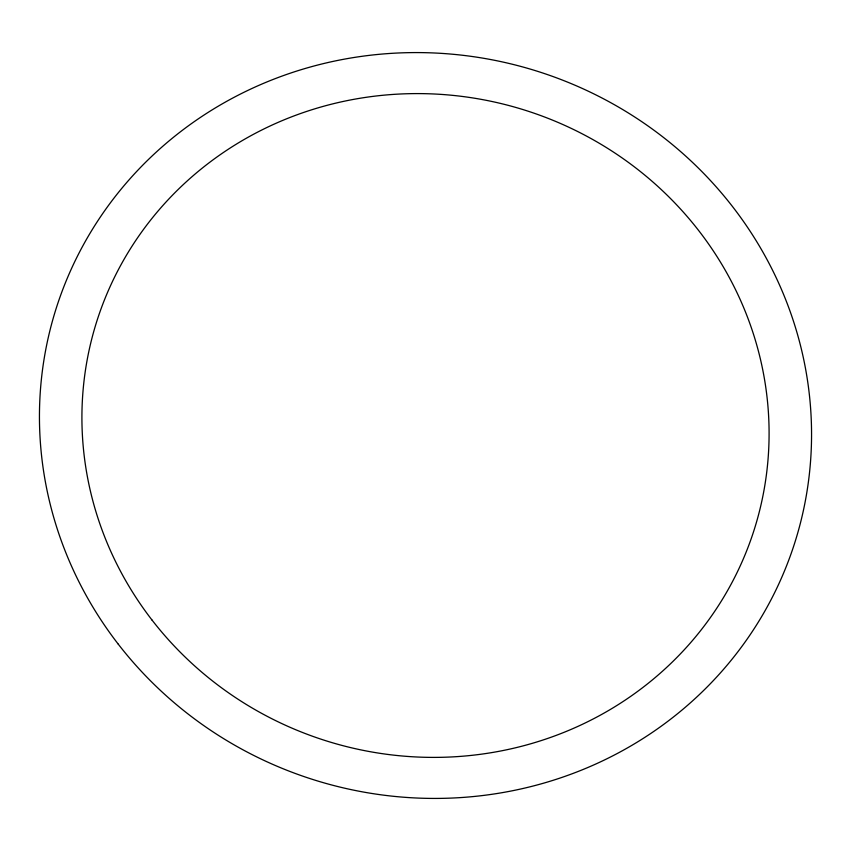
<?xml version="1.0" encoding="UTF-8"?>
<svg xmlns="http://www.w3.org/2000/svg" width="851" height="851" viewBox="0 0 851 851"><rect width="100%" height="100%" fill="white"/><g stroke="black" fill="none" stroke-linecap="round" stroke-linejoin="round"><path stroke-width="1.28" d="M118.289 644.196A387.439 371.483 17.3 0 0 781.58 577.755A387.439 371.483 17.3 0 0 376.631 54.56A387.439 371.483 17.3 0 0 118.289 644.196M152.084 620.134A344.825 330.624 17.3 0 0 742.412 561A344.825 330.624 17.3 0 0 382.003 95.355A344.825 330.624 17.3 0 0 152.084 620.134"/></g></svg>
